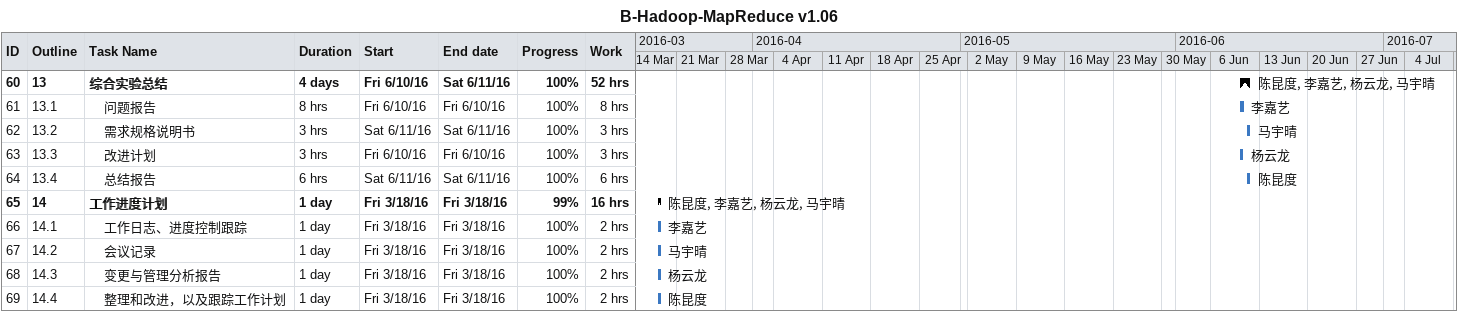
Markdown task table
B-Hadoop-MapReduce v1.06

| ID | WBS | Task | Duration | Start | Finish | Resources | % complete | Work (h) |
|---|---|---|---|---|---|---|---|---|
| 60 | 13 | **综合实验总结** | 4d | 2016-06-10 | 2016-06-11 | 陈昆度, 李嘉艺, 杨云龙, 马宇晴 | 100 | 52 |
| 61 | 13.1 | 问题报告 | 8h | 2016-06-10 | 2016-06-10 | 李嘉艺 | 100 | 8 |
| 62 | 13.2 | 需求规格说明书 | 3h | 2016-06-11 | 2016-06-11 | 马宇晴 | 100 | 3 |
| 63 | 13.3 | 改进计划 | 3h | 2016-06-10 | 2016-06-10 | 杨云龙 | 100 | 3 |
| 64 | 13.4 | 总结报告 | 6h | 2016-06-11 | 2016-06-11 | 陈昆度 | 100 | 6 |
| 65 | 14 | **工作进度计划** | 1d | 2016-03-18 | 2016-03-18 | 陈昆度, 李嘉艺, 杨云龙, 马宇晴 | 99 | 16 |
| 66 | 14.1 | 工作日志、进度控制跟踪 | 1d | 2016-03-18 | 2016-03-18 | 李嘉艺 | 100 | 2 |
| 67 | 14.2 | 会议记录 | 1d | 2016-03-18 | 2016-03-18 | 马宇晴 | 100 | 2 |
| 68 | 14.3 | 变更与管理分析报告 | 1d | 2016-03-18 | 2016-03-18 | 杨云龙 | 100 | 2 |
| 69 | 14.4 | 整理和改进，以及跟踪工作计划 | 1d | 2016-03-18 | 2016-03-18 | 陈昆度 | 100 | 2 |
